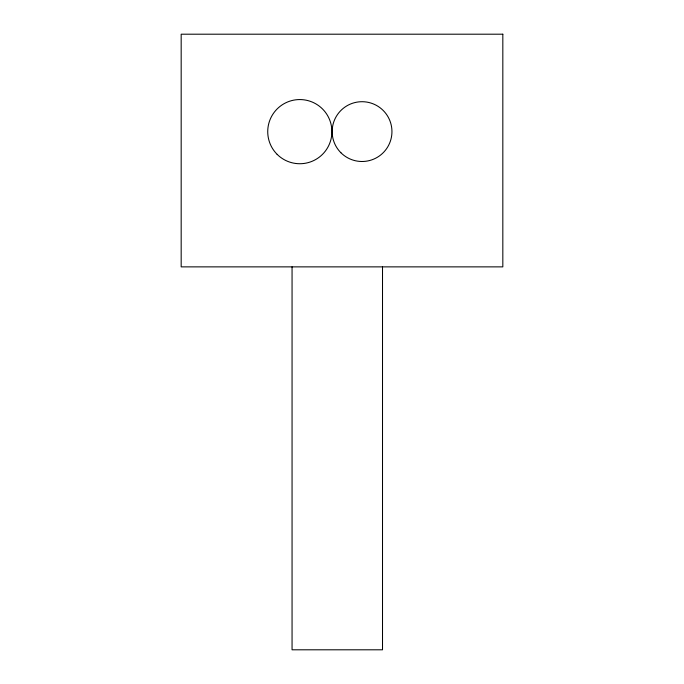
<?xml version="1.0" encoding="UTF-8"?>
<svg xmlns="http://www.w3.org/2000/svg" width="684" height="684" viewBox="0 0 684 684"><rect width="100%" height="100%" fill="white"/><g stroke="black" fill="none" stroke-linecap="round" stroke-linejoin="round"><path stroke-width="1.03" d="M382.51 266.871L382.51 649.8L292.059 649.8L292.059 266.871M502.826 34.2L181.174 34.2L181.174 266.871L502.826 266.871L502.826 34.2M340.906 152.746A29.908 29.908 0 0 0 390.932 139.339A29.908 29.908 0 0 0 354.312 102.72A29.908 29.908 0 0 0 340.906 152.746M277.131 154.345A32.097 32.097 0 0 0 330.817 139.955A32.097 32.097 0 0 0 291.512 100.651A32.097 32.097 0 0 0 277.131 154.345"/></g></svg>
